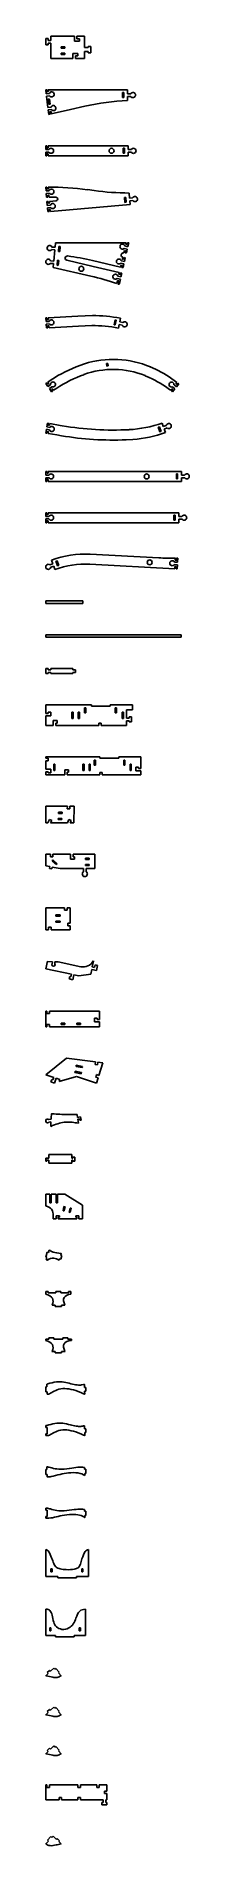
# Model space of a CAD drawing. Header units: millimetres. Extents: x 10 to 240, y -3 to 2888.
import ezdxf

# ---------------------------------------------------------------- set-up
doc = ezdxf.new("R2010")
doc.units = ezdxf.units.MM
doc.layers.get('0').update_dxf_attribs({"linetype": 'CONTINUOUS'})

msp = doc.modelspace()

# ---------------------------------------------------------------- linework, layer by layer
for p, q in [((14, 2884.5), (10, 2884.5)), ((10, 2884.5), (10, 2874.4)), ((10, 2874.4), (14, 2874.4)), ((14, 2881.5), (14, 2884.5)), ((18, 2881.5), (14, 2881.5)), ((14, 2874.4), (14, 2877.4)), ((14, 2877.4), (18, 2877.4)), ((55.9, 2888.3), (18, 2888.3)), ((18, 2888.3), (18, 2881.5)), ((18, 2877.4), (18, 2852.7)), ((34.7, 2869.1), (34.7, 2871.1)), ((34.7, 2871.1), (40.6, 2871.1)), ((40.6, 2869.1), (34.7, 2869.1)), ((40.6, 2871.1), (40.6, 2869.1)), ((55.9, 2880.3), (55.9, 2888.3)), ((63.8, 2880.3), (55.9, 2880.3)), ((72.1, 2888.3), (59.8, 2888.3)), ((59.8, 2888.3), (59.8, 2884.3)), ((59.8, 2884.3), (63.8, 2884.3)), ((63.8, 2884.3), (63.8, 2880.3)), ((72.1, 2870), (72.1, 2888.3)), ((78, 2870), (72.1, 2870)), ((72.1, 2852.7), (72.1, 2864)), ((72.1, 2864), (78, 2864)), ((82.1, 2872), (78, 2872)), ((78, 2872), (78, 2870)), ((78, 2864), (78, 2862)), ((82.1, 2862), (82.1, 2872)), ((18, 2852.7), (53.4, 2852.7)), ((34.7, 2861.1), (40.6, 2861.1)), ((34.7, 2859.1), (34.7, 2861.1)), ((40.6, 2859.1), (34.7, 2859.1)), ((40.6, 2861.1), (40.6, 2859.1)), ((53.4, 2852.7), (53.4, 2860.7)), ((53.4, 2860.7), (61.4, 2860.7)), ((61.4, 2856.7), (57.4, 2856.7)), ((57.4, 2856.7), (57.4, 2852.7)), ((57.4, 2852.7), (72.1, 2852.7)), ((61.4, 2860.7), (61.4, 2856.7)), ((78, 2862), (82.1, 2862)), ((12.1, 2802.7), (10, 2802.7)), ((10, 2802.7), (10.8, 2796.2)), ((10.8, 2796.2), (15.8, 2796.9)), ((16.3, 2792.9), (11.3, 2792.3)), ((11.3, 2792.3), (13.6, 2774.3)), ((12.5, 2799.5), (12.1, 2802.7)), ((14.4, 2799.8), (12.5, 2799.5)), ((141, 2802.7), (14, 2802.7)), ((14, 2802.7), (14.4, 2799.8)), ((14, 2787.5), (15.9, 2787.7)), ((15, 2779.7), (14, 2787.5)), ((16.9, 2779.9), (15, 2779.7)), ((15.9, 2787.7), (16.9, 2779.9)), ((49.5, 2771.2), (72.6, 2776.4)), ((133, 2798.2), (134.9, 2798.2)), ((133, 2790.2), (133, 2798.2)), ((134.9, 2790.2), (133, 2790.2)), ((134.9, 2798.2), (134.9, 2790.2)), ((141, 2796.2), (141, 2802.7)), ((145.9, 2796.2), (141, 2796.2)), ((141, 2785.7), (141, 2792.2)), ((141, 2792.2), (145.9, 2792.2)), ((13.6, 2774.3), (18.6, 2774.9)), ((19.1, 2771), (14.1, 2770.4)), ((14.1, 2770.4), (15, 2763.2)), ((15, 2763.2), (17, 2763.7)), ((16.5, 2767.6), (18.5, 2767.9)), ((17, 2763.7), (16.5, 2767.6)), ((18.5, 2767.9), (18.9, 2764.1)), ((18.9, 2764.1), (49.5, 2771.2)), ((12, 2713.2), (10, 2713.2)), ((10, 2713.2), (10, 2707.2)), ((10, 2707.2), (15, 2707.2)), ((15, 2703.2), (10, 2703.2)), ((10, 2703.2), (10, 2697.2)), ((10, 2697.2), (12, 2697.2)), ((12, 2710.2), (12, 2713.2)), ((14, 2710.2), (12, 2710.2)), ((12, 2697.2), (12, 2700.2)), ((12, 2700.2), (14, 2700.2)), ((142, 2713.2), (14, 2713.2)), ((14, 2713.2), (14, 2710.2)), ((14, 2700.2), (14, 2697.2)), ((14, 2697.2), (142, 2697.2)), ((134, 2709.2), (136, 2709.2)), ((134, 2701.2), (134, 2709.2)), ((136, 2701.2), (134, 2701.2)), ((136, 2709.2), (136, 2701.2)), ((142, 2707.2), (142, 2713.2)), ((147, 2707.2), (142, 2707.2)), ((142, 2697.2), (142, 2703.2)), ((142, 2703.2), (147, 2703.2)), ((10, 2647.2), (10.5, 2641.1)), ((10.5, 2641.1), (15.6, 2641.5)), ((15.9, 2637.6), (10.9, 2637.2)), ((10.9, 2637.2), (11.4, 2631.1)), ((12.3, 2644.3), (12.1, 2647.2)), ((14.2, 2644.5), (12.3, 2644.3)), ((13.2, 2634.3), (15.1, 2634.5)), ((13.5, 2631.1), (13.2, 2634.3)), ((14, 2647.2), (14.2, 2644.5)), ((15.1, 2634.5), (15.4, 2631.1)), ((87.4, 2641.6), (76.8, 2643.2)), ((144.1, 2629.4), (143.4, 2637.7)), ((14.1, 2624.2), (12, 2624.1)), ((12, 2624.1), (12.5, 2618)), ((12.5, 2618), (17.6, 2618.5)), ((17.9, 2614.5), (12.9, 2614.1)), ((12.9, 2614.1), (13.4, 2608.1)), ((13.4, 2608.1), (15.5, 2608.3)), ((14.3, 2621.3), (14.1, 2624.2)), ((16.3, 2621.4), (14.3, 2621.3)), ((15.2, 2611.3), (17.1, 2611.4)), ((15.5, 2608.3), (15.2, 2611.3)), ((26.6, 2625.3), (16, 2624.4)), ((16, 2624.4), (16.3, 2621.4)), ((17.1, 2611.4), (17.4, 2608.4)), ((17.4, 2608.4), (145, 2619.3)), ((136, 2630.6), (137.9, 2630.8)), ((136.7, 2622.7), (136, 2630.6)), ((138.6, 2622.9), (136.7, 2622.7)), ((137.9, 2630.8), (138.6, 2622.9)), ((149, 2629.8), (144.1, 2629.4)), ((144.5, 2625.3), (149.4, 2625.8)), ((145, 2619.3), (144.5, 2625.3)), ((19.6, 2547.4), (24.5, 2546.9)), ((24.9, 2551), (20, 2551.4)), ((24.5, 2546.9), (22.7, 2529)), ((25.6, 2558.1), (24.9, 2551)), ((86.5, 2558.1), (25.6, 2558.1)), ((30.3, 2544.4), (31.1, 2552.3)), ((31.1, 2552.3), (33.1, 2552.1)), ((33.1, 2552.1), (32.3, 2544.2)), ((138.9, 2558.1), (86.5, 2558.1)), ((134.9, 2542), (135.9, 2546.1)), ((140.5, 2548.1), (135.7, 2549.3)), ((135.9, 2546.1), (137.8, 2545.6)), ((136.6, 2553.2), (141.3, 2552)), ((137.8, 2545.6), (136.9, 2542)), ((138.3, 2555.9), (138.9, 2558.1)), ((140.2, 2555.4), (138.3, 2555.9)), ((139, 2542), (140.5, 2548.1)), ((140.9, 2558.1), (140.2, 2555.4)), ((142.8, 2558.1), (140.9, 2558.1)), ((141.3, 2552), (142.8, 2558.1)), ((17.3, 2525.4), (22.3, 2524.9)), ((22.7, 2529), (17.8, 2529.5)), ((22.3, 2524.9), (21.7, 2518.9)), ((21.7, 2518.9), (82.2, 2504.9)), ((28.1, 2522.4), (28.9, 2530.3)), ((30, 2522.2), (28.1, 2522.4)), ((28.9, 2530.3), (30.8, 2530.1)), ((30.8, 2530.1), (30, 2522.2)), ((32.3, 2544.2), (30.3, 2544.4)), ((85.8, 2520.6), (43.8, 2530.3)), ((85, 2529.7), (129.7, 2519.4)), ((127.7, 2510.8), (85.8, 2520.6)), ((129.7, 2519.4), (130.4, 2522.3)), ((135, 2524.4), (130.1, 2525.5)), ((130.4, 2522.3), (132.3, 2521.9)), ((131, 2529.4), (135.9, 2528.3)), ((132.3, 2521.9), (131.6, 2519)), ((131.6, 2519), (133.6, 2518.5)), ((132.7, 2532.1), (133.3, 2535.1)), ((134.6, 2531.7), (132.7, 2532.1)), ((133.6, 2518.5), (135, 2524.4)), ((134.1, 2542), (134.9, 2542)), ((135.2, 2534.6), (134.6, 2531.7)), ((137.2, 2534.2), (135.2, 2534.6)), ((135.9, 2528.3), (137.2, 2534.2)), ((136.9, 2542), (139, 2542)), ((82.2, 2504.9), (82.2, 2504.9)), ((123.7, 2493.3), (124.8, 2498.1)), ((129.4, 2500.2), (124.5, 2501.3)), ((124.8, 2498.1), (126.7, 2497.6)), ((125.4, 2505.1), (130.3, 2504)), ((126.7, 2497.6), (125.5, 2492.6)), ((127.1, 2507.9), (127.7, 2510.8)), ((129, 2507.4), (127.1, 2507.9)), ((127.5, 2492), (129.4, 2500.2)), ((129.6, 2510.4), (129, 2507.4)), ((131.6, 2509.9), (129.6, 2510.4)), ((130.3, 2504), (131.6, 2509.9)), ((12, 2438.4), (10, 2438.3)), ((10, 2438.3), (10.5, 2432.3)), ((10.5, 2432.3), (15.5, 2432.7)), ((12.3, 2435.5), (12, 2438.4)), ((14.2, 2435.6), (12.3, 2435.5)), ((61.2, 2441), (14, 2438.5)), ((14, 2438.5), (14.2, 2435.6)), ((84.6, 2442), (61.2, 2441)), ((119.4, 2427.4), (120.9, 2435.2)), ((120.9, 2435.2), (122.8, 2434.8)), ((122.8, 2434.8), (121.3, 2427)), ((128.4, 2431.8), (129.6, 2437.6)), ((133.3, 2430.8), (128.4, 2431.8)), ((15.8, 2428.8), (10.8, 2428.4)), ((10.8, 2428.4), (11.3, 2422.3)), ((11.3, 2422.3), (13.3, 2422.4)), ((13.1, 2425.5), (15, 2425.6)), ((13.3, 2422.4), (13.1, 2425.5)), ((15, 2425.6), (15.3, 2422.5)), ((15.3, 2422.5), (62.4, 2425)), ((62.4, 2425), (83.9, 2425.9)), ((121.3, 2427), (119.4, 2427.4)), ((126.4, 2421.9), (127.6, 2427.8)), ((127.6, 2427.8), (132.5, 2426.8)), ((71.9, 2364.9), (58.6, 2360.1)), ((65.4, 2345.5), (71, 2347.5)), ((71, 2347.5), (70.9, 2347.6)), ((107.3, 2365.3), (109.2, 2365.5)), ((107.8, 2361.3), (107.3, 2365.3)), ((109.7, 2361.6), (107.8, 2361.3)), ((109.2, 2365.5), (109.7, 2361.6)), ((169.1, 2345.9), (175.7, 2343)), ((175.7, 2343), (175.7, 2343.1)), ((185.5, 2356.2), (177.3, 2359.9)), ((10, 2333.3), (13.5, 2328.4)), ((13.4, 2332.1), (11.7, 2334.5)), ((13.3, 2335.6), (15, 2333.2)), ((15, 2333.2), (13.4, 2332.1)), ((13.5, 2328.4), (17.6, 2331.4)), ((19.9, 2328.2), (15.8, 2325.2)), ((15.8, 2325.2), (19.4, 2320.3)), ((19.3, 2323.9), (20.9, 2325.1)), ((21.1, 2321.5), (19.3, 2323.9)), ((20.9, 2325.1), (22.7, 2322.6)), ((209.8, 2322.6), (211.7, 2325)), ((213.2, 2323.7), (211.3, 2321.4)), ((211.7, 2325), (213.2, 2323.7)), ((216.7, 2324.9), (212.7, 2328)), ((212.9, 2320.1), (216.7, 2324.9)), ((215.2, 2331.1), (219.1, 2328)), ((217.9, 2332.8), (219.7, 2335.1)), ((219.4, 2331.6), (217.9, 2332.8)), ((219.1, 2328), (222.9, 2332.7)), ((221.3, 2334), (219.4, 2331.6)), ((11, 2260.2), (10, 2254.3)), ((16, 2259.4), (11, 2260.2)), ((12.8, 2270.1), (11.7, 2264.1)), ((11.7, 2264.1), (16.7, 2263.3)), ((12, 2253.9), (12.5, 2256.9)), ((12.5, 2256.9), (14.5, 2256.6)), ((14.8, 2269.7), (12.8, 2270.1)), ((14.5, 2256.6), (13.9, 2253.6)), ((14.3, 2266.8), (14.8, 2269.7)), ((16.2, 2266.5), (14.3, 2266.8)), ((16.7, 2269.4), (16.2, 2266.5)), ((33.1, 2266.5), (16.7, 2269.4)), ((33.1, 2266.5), (33.1, 2266.5)), ((36.5, 2266), (33.1, 2266.5)), ((143.3, 2259.6), (143.3, 2259.6)), ((189.9, 2263.6), (191.8, 2264.3)), ((192.6, 2256.1), (189.9, 2263.6)), ((191.8, 2264.3), (194.4, 2256.8)), ((194.4, 2256.8), (192.6, 2256.1)), ((198.1, 2264.5), (196.1, 2270.1)), ((202.8, 2266.1), (198.1, 2264.5)), ((199.5, 2260.6), (204.2, 2262.3)), ((201.5, 2255), (199.5, 2260.6)), ((10, 2254.3), (12, 2253.9)), ((13.9, 2253.6), (27.5, 2251.2)), ((27.5, 2251.2), (35.1, 2249.9)), ((138.5, 2243.4), (149.5, 2243.9)), ((12.1, 2192.9), (10, 2192.9)), ((10, 2192.9), (10, 2186.9)), ((10, 2186.9), (15, 2186.9)), ((15, 2182.9), (10, 2182.9)), ((10, 2182.9), (10, 2176.9)), ((10, 2176.9), (12, 2176.9)), ((12, 2176.9), (12, 2179.9)), ((12.1, 2189.9), (12.1, 2192.9)), ((14, 2189.9), (12.1, 2189.9)), ((12, 2179.9), (14, 2179.9)), ((193.8, 2192.9), (14, 2192.9)), ((14, 2192.9), (14, 2189.9)), ((14, 2179.9), (14, 2176.9)), ((14, 2176.9), (193.8, 2176.9)), ((227.1, 2193), (193.8, 2192.9)), ((193.8, 2176.9), (227.1, 2176.9)), ((219.1, 2181), (219.1, 2188.9)), ((219.1, 2188.9), (221, 2188.9)), ((221, 2181), (219.1, 2181)), ((221, 2188.9), (221, 2181)), ((227.1, 2187), (227.1, 2193)), ((232, 2187), (227.1, 2187)), ((227.1, 2176.9), (227.1, 2182.9)), ((227.1, 2182.9), (232, 2182.9)), ((12, 2126.9), (10, 2126.9)), ((10, 2126.9), (10, 2120.8)), ((10, 2120.8), (15, 2120.8)), ((15, 2116.9), (10, 2116.9)), ((10, 2116.9), (10, 2110.8)), ((10, 2110.8), (12, 2110.8)), ((12, 2123.9), (12, 2126.9)), ((14, 2123.9), (12, 2123.9)), ((12, 2110.8), (12, 2113.8)), ((12, 2113.8), (14, 2113.8)), ((222.9, 2126.9), (14, 2126.9)), ((14, 2126.9), (14, 2123.9)), ((14, 2113.8), (14, 2110.8)), ((14, 2110.8), (222.9, 2110.8)), ((214.9, 2122.8), (216.8, 2122.8)), ((214.9, 2114.9), (214.9, 2122.8)), ((216.8, 2114.9), (214.9, 2114.9)), ((216.8, 2122.8), (216.8, 2114.9)), ((222.9, 2120.9), (222.9, 2126.9)), ((227.9, 2120.9), (222.9, 2120.9)), ((222.9, 2110.8), (222.9, 2116.8)), ((222.9, 2116.8), (227.9, 2116.8)), ((191, 2054.9), (81.1, 2060.6)), ((217.1, 2051), (217.3, 2054.2)), ((219.3, 2054.2), (219.1, 2050.9)), ((221, 2047.7), (221.3, 2054.2)), ((21.3, 2045.4), (16.6, 2043.6)), ((18.1, 2039.8), (22.7, 2041.6)), ((19.1, 2051), (21.3, 2045.4)), ((22.7, 2041.6), (24.8, 2036)), ((26.2, 2049.4), (28.1, 2050)), ((29, 2041.9), (26.2, 2049.4)), ((28.1, 2050), (30.9, 2042.6)), ((30.9, 2042.6), (29, 2041.9)), ((80.3, 2044.6), (216.4, 2037.5)), ((220.8, 2043.8), (215.7, 2044)), ((215.9, 2048), (221, 2047.7)), ((216.4, 2037.5), (216.6, 2040.9)), ((216.6, 2040.9), (218.6, 2040.8)), ((219.1, 2050.9), (217.1, 2051)), ((218.6, 2040.8), (218.4, 2037.4)), ((218.4, 2037.4), (220.4, 2037.2)), ((220.4, 2037.2), (220.8, 2043.8)), ((69.3, 1986), (10, 1986)), ((10, 1986), (10, 1981.9)), ((10, 1981.9), (69.3, 1981.9)), ((69.3, 1981.9), (69.3, 1986)), ((226.8, 1931.9), (10, 1931.9)), ((10, 1931.9), (10, 1927.9)), ((10, 1927.9), (226.8, 1927.9)), ((226.8, 1927.9), (226.8, 1931.9)), ((14, 1877.9), (10, 1877.9)), ((10, 1877.9), (10, 1869.8)), ((10, 1869.8), (14, 1869.8)), ((14, 1875.9), (14, 1877.9)), ((18, 1875.9), (14, 1875.9)), ((14, 1869.8), (14, 1871.8)), ((14, 1871.8), (18, 1871.8)), ((18, 1877.9), (18, 1875.9)), ((53.5, 1877.9), (18, 1877.9)), ((18, 1871.8), (18, 1869.8)), ((18, 1869.8), (53.5, 1869.8)), ((53.5, 1875.9), (53.5, 1877.9)), ((57.5, 1875.9), (53.5, 1875.9)), ((53.5, 1869.8), (53.5, 1871.8)), ((53.5, 1871.8), (57.5, 1871.8)), ((57.5, 1871.8), (57.5, 1875.9)), ((10, 1819.8), (10, 1806.3)), ((83, 1819.8), (10, 1819.8)), ((10, 1806.3), (14, 1806.3)), ((18, 1802.4), (10, 1802.4)), ((10, 1802.4), (10, 1786.7)), ((14, 1806.3), (14, 1808.3)), ((14, 1808.3), (18, 1808.3)), ((18, 1808.3), (18, 1802.4)), ((22.1, 1786.7), (22.1, 1794.7)), ((22.1, 1794.7), (28.1, 1794.7)), ((28.1, 1794.7), (28.1, 1790.7)), ((51.8, 1808.2), (53.8, 1808.2)), ((51.8, 1798.3), (51.8, 1808.2)), ((53.8, 1798.3), (51.8, 1798.3)), ((53.8, 1808.2), (53.8, 1798.3)), ((61.8, 1798.3), (61.8, 1808.2)), ((61.8, 1808.2), (63.8, 1808.2)), ((63.8, 1798.3), (61.8, 1798.3)), ((63.8, 1808.2), (63.8, 1798.3)), ((72.2, 1815.1), (74.1, 1815.1)), ((72.2, 1807.1), (72.2, 1815.1)), ((74.1, 1807.1), (72.2, 1807.1)), ((74.1, 1815.1), (74.1, 1807.1)), ((83, 1817.8), (83, 1819.8)), ((112.9, 1817.8), (83, 1817.8)), ((148.7, 1819.8), (112.9, 1819.8)), ((112.9, 1819.8), (112.9, 1817.8)), ((121.3, 1815.1), (123.3, 1815.1)), ((121.3, 1807.1), (121.3, 1815.1)), ((123.3, 1807.1), (121.3, 1807.1)), ((123.3, 1815.1), (123.3, 1807.1)), ((132.2, 1798.3), (132.2, 1808.2)), ((132.2, 1808.2), (134.2, 1808.2)), ((134.2, 1798.3), (132.2, 1798.3)), ((134.2, 1808.2), (134.2, 1798.3)), ((139.2, 1798.6), (139.2, 1812)), ((139.2, 1812), (148.7, 1812)), ((143.2, 1798.6), (139.2, 1798.6)), ((139.2, 1786.7), (139.2, 1794.6)), ((139.2, 1794.6), (143.2, 1794.6)), ((147.2, 1800.6), (143.2, 1800.6)), ((143.2, 1800.6), (143.2, 1798.6)), ((143.2, 1794.6), (143.2, 1792.6)), ((147.2, 1792.6), (147.2, 1800.6)), ((148.7, 1812), (148.7, 1819.8)), ((10, 1786.7), (22.1, 1786.7)), ((28.1, 1790.7), (26.1, 1790.7)), ((26.1, 1790.7), (26.1, 1786.7)), ((26.1, 1786.7), (94.8, 1786.7)), ((94.8, 1786.7), (94.8, 1790.7)), ((94.8, 1790.7), (98.7, 1790.7)), ((98.7, 1790.7), (98.7, 1786.7)), ((98.7, 1786.7), (139.2, 1786.7)), ((143.2, 1792.6), (147.2, 1792.6)), ((96.7, 1736.7), (10, 1736.7)), ((10, 1736.7), (10, 1734.6)), ((96.7, 1734.7), (96.7, 1736.7)), ((162.3, 1736.7), (126.7, 1736.7)), ((126.7, 1736.7), (126.7, 1734.7)), ((162.3, 1718.3), (162.3, 1736.7)), ((10, 1734.6), (14, 1734.6)), ((14, 1730.7), (10, 1730.7)), ((10, 1730.7), (10, 1717.1)), ((10, 1717.1), (18, 1717.1)), ((14, 1713.1), (10, 1713.1)), ((10, 1713.1), (10, 1708.1)), ((10, 1708.1), (40.5, 1708.1)), ((14, 1734.6), (14, 1730.7)), ((14, 1711.1), (14, 1713.1)), ((18, 1711.1), (14, 1711.1)), ((18, 1717.1), (18, 1711.1)), ((22.8, 1725.1), (24.7, 1725.1)), ((22.8, 1715.1), (22.8, 1725.1)), ((24.7, 1715.1), (22.8, 1715.1)), ((24.7, 1725.1), (24.7, 1715.1)), ((40.5, 1708.1), (40.5, 1716.1)), ((40.5, 1716.1), (46.5, 1716.1)), ((46.5, 1712.2), (44.5, 1712.2)), ((44.5, 1712.2), (44.5, 1708.1)), ((44.5, 1708.1), (96.6, 1708.1)), ((46.5, 1716.1), (46.5, 1712.2)), ((69.3, 1715.1), (69.3, 1725.1)), ((69.3, 1725.1), (71.3, 1725.1)), ((71.3, 1715.1), (69.3, 1715.1)), ((71.3, 1725.1), (71.3, 1715.1)), ((79.3, 1715.1), (79.3, 1725.1)), ((79.3, 1725.1), (81.3, 1725.1)), ((81.3, 1715.1), (79.3, 1715.1)), ((81.3, 1725.1), (81.3, 1715.1)), ((87.7, 1731.8), (89.6, 1731.8)), ((87.7, 1723.8), (87.7, 1731.8)), ((89.6, 1723.8), (87.7, 1723.8)), ((89.6, 1731.8), (89.6, 1723.8)), ((96.6, 1708.1), (96.6, 1712.1)), ((96.6, 1712.1), (100.5, 1712.1)), ((126.7, 1734.7), (96.7, 1734.7)), ((100.5, 1712.1), (100.5, 1708.1)), ((100.5, 1708.1), (162.3, 1708.1)), ((134.7, 1731.8), (136.6, 1731.8)), ((134.7, 1723.8), (134.7, 1731.8)), ((136.6, 1723.8), (134.7, 1723.8)), ((136.6, 1731.8), (136.6, 1723.8)), ((144.8, 1715.1), (144.8, 1725.1)), ((144.8, 1725.1), (146.7, 1725.1)), ((146.7, 1715.1), (144.8, 1715.1)), ((146.7, 1725.1), (146.7, 1715.1)), ((154.3, 1714.3), (154.3, 1720.3)), ((154.3, 1720.3), (158.2, 1720.3)), ((162.3, 1714.3), (154.3, 1714.3)), ((158.2, 1720.3), (158.2, 1718.3)), ((158.2, 1718.3), (162.3, 1718.3)), ((162.3, 1708.1), (162.3, 1714.3)), ((10.1, 1658.1), (10, 1631.5)), ((44.6, 1658), (10.1, 1658.1)), ((30.2, 1646.6), (30.3, 1648.6)), ((30.3, 1648.6), (36.2, 1648.6)), ((36.2, 1648.6), (36.2, 1646.6)), ((44.5, 1654), (44.6, 1658)), ((48.5, 1654), (44.5, 1654)), ((55.4, 1657.9), (48.5, 1658)), ((48.5, 1658), (48.5, 1654)), ((55.2, 1631.3), (55.4, 1657.9)), ((10, 1631.5), (13.5, 1631.5)), ((13.5, 1631.5), (15.9, 1637)), ((15.9, 1637), (19.5, 1635.4)), ((19.5, 1635.4), (17.8, 1631.5)), ((17.8, 1631.5), (44.7, 1631.4)), ((29.8, 1636.6), (29.8, 1638.6)), ((29.8, 1638.6), (35.7, 1638.6)), ((35.7, 1636.6), (29.8, 1636.6)), ((36.2, 1646.6), (30.2, 1646.6)), ((35.7, 1638.6), (35.7, 1636.6)), ((44.7, 1631.4), (47.2, 1636.8)), ((47.2, 1636.8), (50.8, 1635.2)), ((50.8, 1635.2), (49, 1631.4)), ((49, 1631.4), (55.2, 1631.3)), ((17.6, 1581.3), (10, 1581.3)), ((10, 1581.3), (10, 1562.9)), ((10, 1562.9), (16.5, 1561.6)), ((16.5, 1561.6), (15.9, 1558.7)), ((17.6, 1577.3), (17.6, 1581.3)), ((21.5, 1577.3), (17.6, 1577.3)), ((20.3, 1570.6), (21.6, 1572.1)), ((27, 1564.6), (20.3, 1570.6)), ((49.8, 1581.3), (21.5, 1581.3)), ((21.5, 1581.3), (21.5, 1577.3)), ((21.6, 1572.1), (28.3, 1566)), ((28.3, 1566), (27, 1564.6)), ((49.8, 1573.3), (49.8, 1581.3)), ((55.8, 1573.3), (49.8, 1573.3)), ((88.6, 1581.3), (53.8, 1581.3)), ((53.8, 1581.3), (53.8, 1577.3)), ((53.8, 1577.3), (55.8, 1577.3)), ((55.8, 1577.3), (55.8, 1573.3)), ((73.4, 1574.9), (79.3, 1575)), ((73.4, 1573), (73.4, 1574.9)), ((79.4, 1573), (73.4, 1573)), ((73.5, 1564.9), (79.5, 1565)), ((73.6, 1563), (73.5, 1564.9)), ((79.5, 1563), (73.6, 1563)), ((79.3, 1575), (79.4, 1573)), ((79.5, 1565), (79.5, 1563)), ((88.6, 1558.2), (88.6, 1581.3)), ((15.9, 1558.7), (19.8, 1557.9)), ((19.8, 1557.9), (20.4, 1560.8)), ((20.4, 1560.8), (33.2, 1558.2)), ((33.2, 1558.2), (70.5, 1558.2)), ((70.5, 1558.2), (70.5, 1553.2)), ((74.6, 1553.2), (74.6, 1558.2)), ((74.6, 1558.2), (88.6, 1558.2)), ((40.2, 1495.7), (10, 1495.7)), ((10, 1495.7), (10, 1460.7)), ((26, 1484.5), (33, 1484.5)), ((26, 1482.5), (26, 1484.5)), ((33, 1482.5), (26, 1482.5)), ((33, 1484.5), (33, 1482.5)), ((40.2, 1491.7), (40.2, 1495.7)), ((44.1, 1491.7), (40.2, 1491.7)), ((49.3, 1495.7), (44.1, 1495.7)), ((44.1, 1495.7), (44.1, 1491.7)), ((49.3, 1470.9), (49.3, 1495.7)), ((10, 1460.7), (14.6, 1460.7)), ((14.6, 1460.7), (14.6, 1464.7)), ((14.6, 1464.7), (18.5, 1464.7)), ((18.5, 1464.7), (18.5, 1460.7)), ((18.5, 1460.7), (49.3, 1460.7)), ((26, 1472.5), (26, 1474.5)), ((26, 1474.5), (33, 1474.5)), ((33, 1472.5), (26, 1472.5)), ((33, 1474.5), (33, 1472.5)), ((45.3, 1466.9), (45.3, 1470.9)), ((45.3, 1470.9), (49.3, 1470.9)), ((49.3, 1466.9), (45.3, 1466.9)), ((49.3, 1460.7), (49.3, 1466.9)), ((12.6, 1410.5), (10, 1398.1)), ((10, 1398.1), (51.2, 1389.4)), ((20.6, 1409.5), (12.8, 1409.7)), ((20.5, 1406.4), (20.6, 1409.5)), ((24.6, 1409.3), (24.5, 1406.3)), ((29.8, 1409.2), (24.6, 1409.3)), ((66.1, 1401.5), (29.8, 1409.2)), ((51.2, 1389.4), (50.4, 1385.5)), ((53.5, 1380.7), (55.2, 1388.5)), ((55.2, 1388.5), (63, 1386.9)), ((63, 1386.9), (81.9, 1389.5)), ((81.9, 1389.5), (83.5, 1397.2)), ((83.5, 1397.2), (91.4, 1395.5)), ((84.4, 1401.2), (86.4, 1410.6)), ((88.2, 1400.4), (84.4, 1401.2)), ((86.4, 1410.6), (86.2, 1410.7)), ((89.1, 1404.3), (88.2, 1400.4)), ((93, 1403.4), (89.1, 1404.3)), ((91.4, 1395.5), (93, 1403.4)), ((48.5, 1385.9), (47.6, 1382)), ((47.6, 1382), (53.5, 1380.7)), ((50.4, 1385.5), (48.5, 1385.9)), ((12, 1330.7), (10, 1330.7)), ((10, 1330.7), (10, 1305.3)), ((12, 1326.7), (12, 1330.7)), ((96.2, 1330.7), (16, 1330.7)), ((16, 1330.7), (16, 1326.7)), ((96.2, 1317.2), (96.2, 1330.7)), ((10, 1305.3), (12, 1305.3)), ((16, 1326.7), (12, 1326.7)), ((12, 1305.3), (12, 1309.3)), ((12, 1309.3), (16, 1309.3)), ((16, 1309.3), (16, 1305.3)), ((16, 1305.3), (96.2, 1305.3)), ((34.7, 1309.3), (34.7, 1311.2)), ((34.7, 1311.2), (40.7, 1311.2)), ((40.7, 1309.3), (34.7, 1309.3)), ((40.7, 1311.2), (40.7, 1309.3)), ((59.5, 1309.3), (59.5, 1311.2)), ((59.5, 1311.2), (65.5, 1311.2)), ((65.5, 1309.3), (59.5, 1309.3)), ((65.5, 1311.2), (65.5, 1309.3)), ((88.2, 1313.3), (88.2, 1319.2)), ((88.2, 1319.2), (92.1, 1319.2)), ((96.2, 1313.3), (88.2, 1313.3)), ((92.1, 1319.2), (92.1, 1317.2)), ((92.1, 1317.2), (96.2, 1317.2)), ((96.2, 1305.3), (96.2, 1313.3)), ((43.4, 1255.3), (10, 1228.6)), ((89.4, 1249.3), (43.4, 1255.3)), ((58.5, 1242.3), (58.8, 1244.2)), ((58.8, 1244.2), (68.9, 1242.3)), ((88.9, 1245.3), (89.4, 1249.3)), ((92.8, 1244.8), (88.9, 1245.3)), ((93.3, 1248.8), (92.8, 1244.8)), ((101.6, 1247.7), (93.3, 1248.8)), ((95.1, 1227.9), (101.6, 1247.7)), ((10, 1228.6), (22.8, 1224.5)), ((19.6, 1221.3), (18.4, 1217.5)), ((18.4, 1217.5), (24.1, 1215.6)), ((21.5, 1220.7), (19.6, 1221.3)), ((22.8, 1224.5), (21.5, 1220.7)), ((24.1, 1215.6), (26.6, 1223.2)), ((26.6, 1223.2), (32.4, 1221.3)), ((31.4, 1218.2), (59.1, 1226)), ((32.4, 1221.3), (31.4, 1218.2)), ((56.6, 1232.4), (57, 1234.4)), ((66.6, 1230.5), (56.6, 1232.4)), ((57, 1234.4), (67, 1232.4)), ((68.5, 1240.4), (58.5, 1242.3)), ((59.1, 1226), (91.1, 1215.6)), ((67, 1232.4), (66.6, 1230.5)), ((68.9, 1242.3), (68.5, 1240.4)), ((90.1, 1225.3), (91.3, 1229.1)), ((93.9, 1224.1), (90.1, 1225.3)), ((91.1, 1215.6), (93.9, 1224.1)), ((91.3, 1229.1), (95.1, 1227.9)), ((18.5, 1158), (14.9, 1157.4)), ((60.9, 1160.8), (60.1, 1165.6)), ((65.8, 1161.5), (60.9, 1160.8)), ((61.4, 1157.7), (64.3, 1158.2)), ((62.4, 1151.5), (61.4, 1157.7)), ((64.3, 1158.2), (64.6, 1156.2)), ((66.6, 1156.5), (65.8, 1161.5)), ((15.6, 1153.4), (18.3, 1153.9)), ((64.6, 1156.2), (66.6, 1156.5)), ((51.5, 1101.5), (15, 1101.5)), ((15, 1101.5), (15, 1095.7)), ((51.5, 1095.5), (51.5, 1101.5)), ((15, 1095.7), (10, 1095.7)), ((10, 1095.7), (10, 1090.7)), ((10, 1090.7), (12, 1090.7)), ((12, 1090.7), (12, 1092.7)), ((12, 1092.7), (15, 1092.7)), ((15, 1092.7), (15, 1087.9)), ((15, 1087.9), (51.5, 1087.9)), ((53.5, 1095.5), (51.5, 1095.5)), ((51.5, 1087.9), (51.5, 1092.4)), ((51.5, 1092.4), (53.5, 1092.4)), ((53.5, 1097), (53.5, 1095.5)), ((56.5, 1097), (53.5, 1097)), ((53.5, 1092.4), (53.5, 1090.9)), ((53.5, 1090.9), (56.5, 1090.9)), ((56.5, 1090.9), (56.5, 1097)), ((16.7, 1037.9), (10, 1037.9)), ((10, 1037.9), (10, 1019.5)), ((16.7, 1024.3), (16.7, 1037.9)), ((18.7, 1024.3), (16.7, 1024.3)), ((26.7, 1037.9), (18.7, 1037.9)), ((18.7, 1037.9), (18.7, 1024.3)), ((26.7, 1024.3), (26.7, 1037.9)), ((28.7, 1024.3), (26.7, 1024.3)), ((40.3, 1037.9), (28.7, 1037.9)), ((28.7, 1037.9), (28.7, 1024.3)), ((37.7, 1011.7), (39.2, 1018.3)), ((39.2, 1018.3), (41.1, 1017.8)), ((41.1, 1017.8), (39.6, 1011.3)), ((68.7, 1020.6), (40.3, 1037.9)), ((47.4, 1009.5), (48.9, 1016)), ((48.9, 1016), (50.8, 1015.6)), ((50.8, 1015.6), (49.3, 1009)), ((68.7, 998.5), (68.7, 1020.6)), ((21.9, 998.5), (26.8, 998.5)), ((26.8, 998.5), (26.8, 1003.5)), ((26.8, 1003.5), (31.8, 1003.5)), ((31.8, 1001.6), (29.8, 1001.6)), ((29.8, 1001.6), (29.8, 998.5)), ((29.8, 998.5), (60, 998.5)), ((31.8, 1003.5), (31.8, 1001.6)), ((39.6, 1011.3), (37.7, 1011.7)), ((49.3, 1009), (47.4, 1009.5)), ((58, 1001.6), (58, 1003.5)), ((58, 1003.5), (62.9, 1003.5)), ((60, 1001.6), (58, 1001.6)), ((60, 998.5), (60, 1001.6)), ((62.9, 1003.5), (62.9, 998.5)), ((62.9, 998.5), (68.7, 998.5)), ((12.4, 945.3), (10, 937.6)), ((10, 937.6), (11.9, 937)), ((11.9, 937), (10.7, 933.2)), ((10.7, 933.2), (12.7, 932.6)), ((14.3, 944.7), (12.4, 945.3)), ((15.4, 948.5), (14.3, 944.7)), ((17.4, 947.9), (15.4, 948.5)), ((31.6, 932.7), (32.2, 934.7)), ((32.2, 934.7), (34.1, 934.1)), ((33.9, 940.5), (34.7, 943.1)), ((35.8, 939.9), (33.9, 940.5)), ((34.1, 934.1), (35.8, 939.9)), ((14.1, 882.6), (10, 882.6)), ((10, 882.6), (10, 878.5)), ((14.1, 880.6), (14.1, 882.6)), ((26.2, 880.6), (14.1, 880.6)), ((34.1, 882.6), (26.2, 882.6)), ((26.2, 882.6), (26.2, 880.6)), ((34.1, 880.6), (34.1, 882.6)), ((46.2, 880.6), (34.1, 880.6)), ((50.2, 882.6), (46.2, 882.6)), ((46.2, 882.6), (46.2, 880.6)), ((50.2, 878.4), (50.2, 882.6)), ((20.1, 860.5), (25, 860.5)), ((25, 860.5), (25, 858.5)), ((25, 858.5), (35.3, 858.5)), ((35.3, 858.5), (35.3, 860.5)), ((35.3, 860.5), (40.6, 860.5)), ((15.1, 806.5), (10, 806.5)), ((10, 806.5), (10, 804.5)), ((23.1, 808.5), (15.1, 808.5)), ((15.1, 808.5), (15.1, 806.5)), ((20.1, 786.5), (25, 786.5)), ((23.1, 806.5), (23.1, 808.5)), ((37.2, 806.5), (23.1, 806.5)), ((25, 786.5), (25, 784.5)), ((25, 784.5), (35.3, 784.5)), ((35.3, 784.5), (35.3, 786.5)), ((35.3, 786.5), (40.6, 786.5)), ((45.2, 808.5), (37.2, 808.5)), ((37.2, 808.5), (37.2, 806.5)), ((45.2, 806.5), (45.2, 808.5)), ((51.2, 806.5), (45.2, 806.5)), ((51.2, 804.5), (51.2, 806.5)), ((12, 730.5), (10, 730.5)), ((10, 730.5), (10.1, 722.4)), ((11.9, 734.5), (12, 730.5)), ((72.1, 729.1), (72, 734.1)), ((74.1, 729.2), (72.1, 729.1)), ((72.3, 718.5), (72.2, 723.2)), ((72.2, 723.2), (74.2, 723.2)), ((74.2, 723.2), (74.1, 729.2)), ((10.1, 722.4), (12.1, 722.4)), ((12.1, 722.4), (12.2, 718.4)), ((12.2, 718.4), (13, 718.5)), ((12, 668.4), (10, 668.4)), ((10, 668.4), (10.1, 665.4)), ((10.1, 665.4), (12.1, 665.4)), ((12.1, 665.4), (12.2, 655.4)), ((72.2, 663.1), (72.1, 668)), ((12.2, 655.4), (10.2, 655.4)), ((10.2, 655.4), (10.3, 652.4)), ((10.3, 652.4), (13.1, 652.4)), ((74.2, 663.1), (72.2, 663.1)), ((72.3, 657.1), (74.3, 657.2)), ((72.3, 652.4), (72.3, 657.1)), ((74.3, 657.2), (74.2, 663.1)), ((12, 598.4), (10, 598.3)), ((10, 598.3), (10.3, 590.2)), ((10.3, 590.2), (12.3, 590.3)), ((11.9, 602.4), (11.9, 602.4)), ((11.9, 602.4), (12, 598.4)), ((12.3, 590.3), (12.4, 586.3)), ((72.1, 598.5), (72, 601.4)), ((74.1, 598.6), (72.1, 598.5)), ((72.3, 591.7), (74.3, 591.8)), ((72.4, 588.4), (72.3, 591.7)), ((74.3, 591.8), (74.1, 598.6)), ((12, 536.3), (10, 536.3)), ((10, 536.3), (10.1, 533.2)), ((10.1, 533.2), (12.1, 533.3)), ((12.2, 523.3), (10.2, 523.3)), ((10.2, 523.3), (10.3, 520.2)), ((12.1, 533.3), (12.2, 523.3)), ((72.1, 531.4), (72.1, 534.3)), ((74.1, 531.4), (72.1, 531.4)), ((72.3, 521.3), (72.3, 524.6)), ((72.3, 524.6), (74.3, 524.6)), ((74.3, 524.6), (74.1, 531.4)), ((10.3, 520.2), (12.3, 520.3)), ((10, 470.2), (10, 427)), ((78.5, 427), (78.5, 470.2)), ((18.4, 439.4), (20.4, 439.4)), ((18.4, 434.5), (18.4, 439.4)), ((20.4, 434.5), (18.4, 434.5)), ((20.4, 439.4), (20.4, 434.5)), ((67.5, 439.4), (69.5, 439.4)), ((67.5, 434.5), (67.5, 439.4)), ((69.5, 434.5), (67.5, 434.5)), ((69.5, 439.4), (69.5, 434.5)), ((10, 427), (29.1, 427)), ((29.1, 427), (29.1, 425)), ((29.1, 425), (59.2, 425)), ((59.2, 425), (59.2, 427)), ((59.2, 427), (78.5, 427)), ((10, 375), (10, 332.9)), ((73.5, 332.9), (73.5, 375)), ((10, 332.9), (25.4, 332.9)), ((16.4, 340.3), (16.4, 345.3)), ((16.4, 345.3), (18.3, 345.3)), ((18.3, 340.3), (16.4, 340.3)), ((18.3, 345.3), (18.3, 340.3)), ((25.4, 332.9), (25.4, 330.9)), ((25.4, 330.9), (55.5, 330.9)), ((55.5, 332.9), (73.5, 332.9)), ((55.5, 330.9), (55.5, 332.9)), ((63.4, 340.3), (63.4, 345.3)), ((63.4, 345.3), (65.4, 345.3)), ((65.4, 340.3), (63.4, 340.3)), ((65.4, 345.3), (65.4, 340.3)), ((13.8, 272.3), (10, 268.6)), ((16.1, 277.1), (12.5, 273.6)), ((12.5, 273.6), (13.8, 272.3)), ((17.4, 275.8), (16.1, 277.1)), ((22.7, 280.9), (17.4, 275.8)), ((24.6, 278.9), (22.7, 280.9)), ((26, 280.3), (24.6, 278.9)), ((31.6, 274.5), (26, 280.3)), ((30.2, 273.2), (31.6, 274.5)), ((34.5, 268.7), (30.2, 273.2)), ((13.8, 210), (10, 206.4)), ((16.1, 214.8), (12.5, 211.3)), ((12.5, 211.3), (13.8, 210)), ((17.4, 213.5), (16.1, 214.8)), ((22.7, 218.6), (17.4, 213.5)), ((24.6, 216.7), (22.7, 218.6)), ((26, 218.1), (24.6, 216.7)), ((31.6, 212.3), (26, 218.1)), ((30.2, 210.9), (31.6, 212.3)), ((34.5, 206.4), (30.2, 210.9)), ((13.8, 147.7), (10, 144.1)), ((16, 152.7), (12.4, 149.2)), ((12.4, 149.2), (13.8, 147.7)), ((17.4, 151.2), (16, 152.7)), ((22.7, 156.4), (17.4, 151.2)), ((24.7, 154.3), (22.7, 156.4)), ((26.1, 155.7), (24.7, 154.3)), ((31.7, 149.9), (26.1, 155.7)), ((30.3, 148.5), (31.7, 149.9)), ((34.5, 144.1), (30.3, 148.5)), ((12, 94.1), (10, 94.1)), ((10, 94.1), (10, 70.3)), ((16, 90.1), (12, 90.1)), ((12, 90.1), (12, 94.1)), ((61.5, 94.1), (16, 94.1)), ((16, 94.1), (16, 90.1)), ((61.5, 90.1), (61.5, 94.1)), ((65.5, 90.1), (61.5, 90.1)), ((91.7, 94.1), (65.5, 94.1)), ((65.5, 94.1), (65.5, 90.1)), ((91.7, 90.1), (91.7, 94.1)), ((95.6, 90.1), (91.7, 90.1)), ((108, 94.1), (95.6, 94.1)), ((95.6, 94.1), (95.6, 90.1)), ((108, 84.4), (108, 94.1)), ((10, 70.3), (31.3, 70.3)), ((31.3, 70.3), (31.3, 74.3)), ((31.3, 74.3), (35.2, 74.3)), ((35.2, 74.3), (35.2, 70.3)), ((35.2, 70.3), (61.5, 70.3)), ((61.5, 70.3), (61.5, 74.3)), ((61.5, 74.3), (65.5, 74.3)), ((65.5, 74.3), (65.5, 70.3)), ((65.5, 70.3), (102, 70.3)), ((102, 66.3), (100, 66.3)), ((100, 66.3), (100, 62.3)), ((100, 62.3), (108, 62.3)), ((102, 70.3), (102, 66.3)), ((104, 80.4), (104, 84.4)), ((104, 84.4), (108, 84.4)), ((108, 80.4), (104, 80.4)), ((106, 66.3), (106, 70.3)), ((106, 70.3), (108, 70.3)), ((108, 66.3), (106, 66.3)), ((108, 70.3), (108, 80.4)), ((108, 62.3), (108, 66.3)), ((14.2, 4.4), (10, 0)), ((18.4, 11.6), (12.8, 5.8)), ((12.8, 5.8), (14.2, 4.4)), ((19.8, 10.2), (18.4, 11.6)), ((21.8, 12.3), (19.8, 10.2)), ((27.1, 7.1), (21.8, 12.3)), ((28.5, 8.6), (27.1, 7.1)), ((32.1, 5.1), (28.5, 8.6)), ((30.8, 3.6), (32.1, 5.1)), ((34.5, 0), (30.8, 3.6))]:
    msp.add_line(p, q)
for centre in [(115.3, 2705.2), (67, 2516.7), (171.4, 2184.9), (176.3, 2047.6)]:
    msp.add_circle(centre, 3.97)
for centre, radius, start, end in [((19.5, 2795.3), 4.01, -143.2287, 157.6961), ((22.3, 2773.4), 4.01, -143.2287, 157.6961), ((171.3, 2306.5), 480.2, 93.6171, 101.8609), ((149.5, 2794.2), 4.06, -150.05, 150.05), ((18.5, 2705.2), 4.01, -150.4624, 150.4624), ((150.5, 2705.2), 4.06, -150.05, 150.05), ((13.6, 2147), 500.1, 90.1815, 90.4171), ((13.6, 2147), 500.1, 82.7507, 89.9572), ((19.2, 2639.9), 4.01, -145.4624, 155.4624), ((149.6, 3121.6), 484, -97.3903, -90.7385), ((152.7, 2628.1), 4.06, -145.05, 155.05), ((13.6, 2147), 484.1, 90.0213, 90.2648), ((13.6, 2147), 484.1, 88.5284, 89.7896), ((21.2, 2616.8), 4.01, -145.4624, 155.4624), ((26.3, 2628.1), 2.83, -85.1064, 95.1355), ((16.3, 2549.8), 4.06, 24.1838, -35.7163), ((132.7, 2552.1), 4.01, 15.735, -43.3402), ((14.1, 2527.8), 4.06, 24.1838, -35.7163), ((44.6, 2533.7), 3.53, 84.3849, -103), ((-23.7, 2059.3), 482.9, 77, 81.8287), ((127.1, 2528.3), 4.01, 16.5376, -42.5376), ((134.1, 2538.5), 3.52, 90.0137, -101.863), ((-28, 2033.7), 484, 71.7313, 76.8372), ((121.5, 2504), 4.01, 16.5376, -42.5376), ((-28, 2033.7), 484, 71.2556, 71.4994), ((19.1, 2431), 4.01, -145.8889, 155.0359), ((85.3, 2214.2), 227.7, 78.7955, 90.182), ((136.3, 2428.1), 4.06, -161.2482, 138.8518), ((85.3, 2214.2), 211.7, 78.795, 90.3874), ((117.9, 2218.5), 153.4, 67.1959, 107.414), ((143.2, 2148.6), 227.7, 111.8215, 124.8017), ((143.2, 2148.6), 211.7, 111.5736, 124.7259), ((117.9, 2218.5), 137.4, 68.1073, 109.9675), ((97.5, 2174.7), 185.6, 52.8006, 65.0975), ((97.5, 2174.7), 201.7, 52.7029, 64.1511), ((143.2, 2148.6), 227.7, 125.2923, 125.8081), ((21.6, 2331.8), 4.01, -114.6606, -173.7358), ((143.2, 2148.6), 211.7, 125.2537, 125.8085), ((211.2, 2331.7), 4.01, -8.8889, -67.9641), ((97.5, 2174.7), 185.6, 51.5658, 52.1986), ((97.5, 2174.7), 201.7, 51.5664, 52.1488), ((19.8, 2260.7), 4.01, -160.3867, 140.5381), ((118.6, 2748.4), 489.4, -99.6616, -87.1065), ((133.9, 2445), 185.6, -87.1017, -70.4188), ((206.8, 2265.4), 4.06, -130.4765, 169.6235), ((118.6, 2748.4), 505.4, -99.5064, -87.7441), ((133.9, 2445), 201.7, -85.5642, -70.4194), ((18.5, 2184.9), 4.01, -150.4687, 150.4561), ((235.5, 2185), 4.06, -149.9743, 150.1256), ((18.5, 2118.9), 4.01, -150.4624, 150.4624), ((231.4, 2118.9), 4.06, -150.05, 150.05), ((73.1, 1907.7), 153.1, 87, 110.6382), ((216.1, 2534.4), 480.2, -93, -89.855), ((216.1, 2534.4), 480.2, -89.622, -89.3769), ((14, 2040.5), 4.06, 50.6636, -9.2364), ((73.1, 1907.7), 137.1, 87, 110.6294), ((212.4, 2046.2), 4.01, 26.5376, -32.5376), ((72.5, 1549.7), 4.06, 119.95, 60.05), ((22.5, 1404.9), 2.48, 141.2688, 35.3936), ((69.9, 1419.6), 18.5, -102, -28.7154), ((13, 1155.1), 3.02, 51.0224, -33.0224)]:
    msp.add_arc(centre, radius, start, end)
for points, knots in [([(12.8, 1409.7), (12.8, 1409.9), (12.7, 1410.2), (12.7, 1410.4), (12.6, 1410.4), (12.6, 1410.5), (12.6, 1410.5)], [-0.999769173, -0.999769173, -0.999769173, -0.999769173, -0.991236737, -0.991236737, -0.991236737, -0.989811907, -0.989811907, -0.989811907, -0.989811907]), ([(19.4, 1166.7), (19.4, 1166.7), (19.4, 1166.7), (19.4, 1166.7), (19, 1163.9), (18.7, 1161), (18.5, 1158)], [0.66312989, 0.66312989, 0.66312989, 0.66312989, 0.66332278, 0.66332278, 0.66332278, 0.72981379, 0.72981379, 0.72981379, 0.72981379]), ([(19.4, 1166.7), (19.5, 1166.7), (19.5, 1166.7), (19.5, 1166.7), (21.8, 1166.4), (25.2, 1166.1), (29.5, 1165.9), (33.3, 1165.6), (37.9, 1165.4), (42.8, 1165.3), (48.7, 1165.2), (54.9, 1165.2), (60.1, 1165.6), (60.1, 1165.6), (60.1, 1165.6), (60.1, 1165.6)], [-0.0005487, -0.0005487, -0.0005487, -0.0005487, 0, 0, 0, 0.1568681, 0.1568681, 0.1568681, 0.2949406, 0.2949406, 0.2949406, 0.4595293, 0.4595293, 0.4595293, 0.4597708, 0.4597708, 0.4597708, 0.4597708]), ([(18.3, 1153.9), (18.2, 1151.4), (18.1, 1148.9), (18.2, 1146.4), (18.2, 1146.3), (18.2, 1146.3), (18.2, 1146.3)], [0.75986842, 0.75986842, 0.75986842, 0.75986842, 0.81215398, 0.81215398, 0.81215398, 0.81241409, 0.81241409, 0.81241409, 0.81241409]), ([(18.2, 1146.3), (18.2, 1146.3), (18.2, 1146.3), (18.2, 1146.3), (25.9, 1149.9), (32.9, 1152), (39.3, 1152.9), (43.9, 1153.6), (48.2, 1153.5), (52.4, 1153), (55.7, 1152.6), (59, 1152), (62.3, 1151.5), (62.3, 1151.5), (62.4, 1151.5), (62.4, 1151.5)], [-0.0003648, -0.0003648, -0.0003648, -0.0003648, 0, 0, 0, 0.2409981, 0.2409981, 0.2409981, 0.4169565, 0.4169565, 0.4169565, 0.5564408, 0.5564408, 0.5564408, 0.5569084, 0.5569084, 0.5569084, 0.5569084]), ([(21.9, 998.5), (21.9, 998.5), (21.9, 998.5), (21.9, 998.6), (22.2, 1002.7), (22.1, 1006.2), (21.5, 1009), (20.6, 1012.9), (18.6, 1015.5), (15, 1017.5), (13.6, 1018.3), (11.9, 1018.9), (10, 1019.5), (10, 1019.5), (10, 1019.5), (10, 1019.5)], [0.4592477, 0.4592477, 0.4592477, 0.4592477, 0.4595293, 0.4595293, 0.4595293, 0.5882348, 0.5882348, 0.5882348, 0.7655546, 0.7655546, 0.7655546, 0.8357564, 0.8357564, 0.8357564, 0.835974, 0.835974, 0.835974, 0.835974]), ([(12.7, 932.6), (12.7, 932.6), (12.7, 932.6), (12.7, 932.6), (16, 934.8), (19.4, 935.9), (22.8, 935.8), (25.7, 935.6), (28.6, 934.5), (31.5, 932.7), (31.5, 932.7), (31.5, 932.7), (31.6, 932.7)], [-0.000534, -0.000534, -0.000534, -0.000534, 0, 0, 0, 0.543029, 0.543029, 0.543029, 1, 1, 1, 1.001416, 1.001416, 1.001416, 1.001416]), ([(34.7, 943.1), (34.7, 943.1), (34.7, 943.1), (34.7, 943.1), (29.6, 943.7), (25.2, 944.5), (22.1, 945.5), (19.9, 946.2), (18.4, 947), (17.4, 947.9), (17.4, 947.9), (17.4, 947.9), (17.4, 947.9)], [-1.001129, -1.001129, -1.001129, -1.001129, -1, -1, -1, -0.4133, -0.4133, -0.4133, 0, 0, 0, 0.000547, 0.000547, 0.000547, 0.000547]), ([(10, 878.5), (10, 878.5), (10, 878.5), (10, 878.5), (15.2, 876.9), (18.9, 874.7), (20.7, 871.7), (22.4, 868.7), (22, 865), (20.1, 860.6), (20.1, 860.6), (20.1, 860.5), (20.1, 860.5)], [-0.000562, -0.000562, -0.000562, -0.000562, 0, 0, 0, 0.5, 0.5, 0.5, 1, 1, 1, 1.001323, 1.001323, 1.001323, 1.001323]), ([(50.2, 878.4), (50.2, 878.4), (50.2, 878.4), (50.2, 878.4), (44.8, 877.6), (41, 875.8), (39.4, 872.9), (37.8, 869.9), (38.4, 865.7), (40.6, 860.6), (40.6, 860.6), (40.6, 860.5), (40.6, 860.5)], [0.0290367, 0.0290367, 0.0290367, 0.0290367, 0.0296744, 0.0296744, 0.0296744, 0.5148372, 0.5148372, 0.5148372, 1, 1, 1, 1.0010964, 1.0010964, 1.0010964, 1.0010964]), ([(10, 804.5), (10, 804.5), (10, 804.5), (10, 804.5), (15.2, 802.8), (18.9, 800.6), (20.7, 797.7), (22.4, 794.7), (22, 790.9), (20.1, 786.5), (20.1, 786.5), (20.1, 786.5), (20.1, 786.5)], [-0.000562, -0.000562, -0.000562, -0.000562, 0, 0, 0, 0.5, 0.5, 0.5, 1, 1, 1, 1.001323, 1.001323, 1.001323, 1.001323]), ([(51.2, 804.5), (51.2, 804.5), (51.2, 804.5), (51.2, 804.5), (45.4, 803.7), (41.3, 802.1), (39.6, 799.1), (37.8, 796.1), (38.4, 791.8), (40.6, 786.5), (40.6, 786.5), (40.6, 786.5), (40.6, 786.5)], [-0.000633, -0.000633, -0.000633, -0.000633, 0, 0, 0, 0.5, 0.5, 0.5, 1, 1, 1, 1.001096, 1.001096, 1.001096, 1.001096]), ([(72, 734.1), (72, 734.1), (72, 734.1), (72, 734.1), (71.2, 734), (69.6, 733.6), (67.4, 733.3), (65.4, 733.1), (62.9, 733), (60.2, 733.3), (57.1, 733.6), (53.8, 734.4), (50.4, 735.3), (46.8, 736.2), (43.1, 737.2), (39.1, 737.8), (35.2, 738.3), (31, 738.4), (27, 738), (22.2, 737.5), (17.7, 736.4), (13.6, 735.1), (13.1, 734.9), (12.5, 734.7), (11.9, 734.5), (11.9, 734.5), (11.9, 734.5), (11.9, 734.5)], [-0.9418982, -0.9418982, -0.9418982, -0.9418982, -0.9401335, -0.9401335, -0.9401335, -0.797649, -0.797649, -0.797649, -0.6668731, -0.6668731, -0.6668731, -0.5177305, -0.5177305, -0.5177305, -0.364542, -0.364542, -0.364542, -0.2085846, -0.2085846, -0.2085846, -0.0258921, -0.0258921, -0.0258921, 0, 0, 0, 0.0002641, 0.0002641, 0.0002641, 0.0002641]), ([(13, 718.5), (13, 718.5), (13, 718.5), (13, 718.5), (15, 718.7), (17.2, 719.7), (19.5, 721.1), (22.1, 722.6), (25, 724.4), (28.4, 725.6), (31.9, 726.9), (35.9, 727.6), (40.4, 727.5), (48.8, 727.4), (58.9, 724.5), (70.4, 719.3), (71, 719.1), (71.6, 718.8), (72.2, 718.5), (72.2, 718.5), (72.3, 718.5), (72.3, 718.5)], [0.0229045, 0.0229045, 0.0229045, 0.0229045, 0.0229402, 0.0229402, 0.0229402, 0.205662, 0.205662, 0.205662, 0.4029844, 0.4029844, 0.4029844, 0.6034246, 0.6034246, 0.6034246, 0.9750405, 0.9750405, 0.9750405, 0.9949518, 0.9949518, 0.9949518, 0.9953391, 0.9953391, 0.9953391, 0.9953391]), ([(12, 668.4), (15.8, 669.8), (20.1, 670.9), (24.7, 671.6), (28.7, 672.2), (33, 672.4), (37.1, 672), (41.3, 671.6), (45.4, 670.6), (49.2, 669.6), (52.5, 668.7), (55.7, 667.8), (58.7, 667.4), (61.4, 667), (63.9, 667), (66.1, 667.1), (68.6, 667.4), (70.6, 667.8), (71.6, 668), (71.8, 668), (71.9, 668), (72, 668), (72, 668), (72.1, 668), (72.1, 668)], [0.0000606, 0.0000606, 0.0000606, 0.0000606, 0.1777211, 0.1777211, 0.1777211, 0.3366364, 0.3366364, 0.3366364, 0.5002876, 0.5002876, 0.5002876, 0.6413711, 0.6413711, 0.6413711, 0.7698263, 0.7698263, 0.7698263, 0.9176534, 0.9176534, 0.9176534, 0.9401335, 0.9401335, 0.9401335, 0.9418982, 0.9418982, 0.9418982, 0.9418982]), ([(13.1, 652.4), (13.1, 652.4), (13.1, 652.4), (13.1, 652.4), (15.1, 652.6), (17.2, 653.7), (19.6, 655.1), (22.2, 656.5), (25.1, 658.3), (28.5, 659.6), (32, 660.9), (35.9, 661.6), (40.5, 661.5), (48.8, 661.4), (59, 658.5), (70.4, 653.3), (71.1, 653), (71.7, 652.7), (72.3, 652.4), (72.3, 652.4), (72.3, 652.4), (72.3, 652.4)], [0.0229045, 0.0229045, 0.0229045, 0.0229045, 0.0229402, 0.0229402, 0.0229402, 0.205662, 0.205662, 0.205662, 0.4029844, 0.4029844, 0.4029844, 0.6034246, 0.6034246, 0.6034246, 0.9750405, 0.9750405, 0.9750405, 0.9949518, 0.9949518, 0.9949518, 0.9953391, 0.9953391, 0.9953391, 0.9953391]), ([(11.9, 602.4), (11.9, 602.4), (11.9, 602.4), (11.9, 602.4), (13, 602.4), (15, 601.9), (17.5, 601.2), (20.4, 600.5), (24, 599.5), (27.9, 599), (31.6, 598.5), (35.5, 598.4), (39.4, 598.6), (45, 599), (50.4, 600.1), (55.2, 600.9), (59.5, 601.6), (63.4, 602), (66.7, 602), (68.6, 601.9), (70.4, 601.7), (72, 601.4), (72, 601.4), (72, 601.4), (72, 601.4)], [0.0005524, 0.0005524, 0.0005524, 0.0005524, 0.0005559, 0.0005559, 0.0005559, 0.1449261, 0.1449261, 0.1449261, 0.3066423, 0.3066423, 0.3066423, 0.4624925, 0.4624925, 0.4624925, 0.6871994, 0.6871994, 0.6871994, 0.8873717, 0.8873717, 0.8873717, 1, 1, 1, 1.0004495, 1.0004495, 1.0004495, 1.0004495]), ([(72.4, 588.4), (72.4, 588.4), (72.4, 588.4), (72.4, 588.4), (70.1, 590.6), (66.4, 592), (61.6, 592.7), (57.2, 593.3), (51.8, 593.3), (46.3, 592.7), (41.9, 592.2), (37.5, 591.3), (33.3, 590.4), (28, 589.1), (23.2, 587.7), (18.6, 586.9), (16.5, 586.6), (14.5, 586.4), (12.4, 586.3), (12.4, 586.3), (12.4, 586.3), (12.4, 586.3)], [-1.001564, -1.001564, -1.001564, -1.001564, -1, -1, -1, -0.75, -0.75, -0.75, -0.521297, -0.521297, -0.521297, -0.339162, -0.339162, -0.339162, -0.105036, -0.105036, -0.105036, 0, 0, 0, 0.000424, 0.000424, 0.000424, 0.000424]), ([(12, 536.3), (12, 536.3), (12, 536.3), (12, 536.3), (13.2, 536.3), (15.1, 535.8), (17.6, 535.1), (20.5, 534.3), (24.1, 533.3), (27.9, 532.7), (31.6, 532.1), (35.6, 531.9), (39.5, 532.1), (45.1, 532.4), (50.5, 533.4), (55.3, 534.1), (59.7, 534.7), (63.5, 535.1), (66.9, 535), (68.7, 534.9), (70.5, 534.7), (72.1, 534.3), (72.1, 534.3), (72.1, 534.3), (72.1, 534.3)], [0.0005533, 0.0005533, 0.0005533, 0.0005533, 0.0005559, 0.0005559, 0.0005559, 0.1449261, 0.1449261, 0.1449261, 0.3066423, 0.3066423, 0.3066423, 0.4624925, 0.4624925, 0.4624925, 0.6871994, 0.6871994, 0.6871994, 0.8873717, 0.8873717, 0.8873717, 1, 1, 1, 1.0004495, 1.0004495, 1.0004495, 1.0004495]), ([(12.3, 520.3), (16.1, 520.3), (19.8, 520.9), (23.8, 521.8), (27.6, 522.6), (31.7, 523.7), (36.1, 524.6), (41.2, 525.5), (46.6, 526.2), (51.6, 526.3), (56.3, 526.4), (60.5, 526.1), (64, 525.3), (67.6, 524.5), (70.4, 523.1), (72.3, 521.3), (72.3, 521.3), (72.3, 521.3), (72.3, 521.3)], [0, 0, 0, 0, 0.193162, 0.193162, 0.193162, 0.380251, 0.380251, 0.380251, 0.596, 0.596, 0.596, 0.792847, 0.792847, 0.792847, 1, 1, 1, 1.001564, 1.001564, 1.001564, 1.001564]), ([(78.5, 470.2), (78.4, 470.2), (78.4, 470.2), (78.4, 470.2), (76.5, 470.2), (74.7, 469), (73.2, 467), (71.1, 464.2), (69.4, 459.8), (68, 455.4), (67, 452.4), (66.2, 449.4), (65.4, 447), (64.4, 444.5), (63.4, 442.5), (61.7, 441.2), (60.2, 440.1), (58.3, 439.3), (55.7, 438.9), (52.1, 438.2), (47.5, 438), (42.9, 438.2), (39.4, 438.4), (36, 438.8), (33.2, 439.4), (30.5, 440.1), (28.4, 440.9), (26.8, 442.2), (25.1, 443.6), (24, 445.5), (22.9, 448), (21.7, 450.7), (20.6, 454), (19.3, 457.3), (17.9, 460.9), (16.4, 464.4), (14.8, 466.8), (13.3, 469), (11.7, 470.3), (10, 470.2), (10, 470.2), (10, 470.2), (10, 470.2)], [-0.00034, -0.00034, -0.00034, -0.00034, 0, 0, 0, 0.078835, 0.078835, 0.078835, 0.187354, 0.187354, 0.187354, 0.263473, 0.263473, 0.263473, 0.344677, 0.344677, 0.344677, 0.414959, 0.414959, 0.414959, 0.514154, 0.514154, 0.514154, 0.591004, 0.591004, 0.591004, 0.664184, 0.664184, 0.664184, 0.741208, 0.741208, 0.741208, 0.82603, 0.82603, 0.82603, 0.917233, 0.917233, 0.917233, 1, 1, 1, 1.000411, 1.000411, 1.000411, 1.000411]), ([(73.5, 375), (73.5, 375), (73.5, 375), (73.4, 375), (69.5, 374.9), (66.7, 373.9), (64.6, 372.1), (61.5, 369.5), (60, 365.3), (58.4, 360.8), (57.2, 357.7), (55.9, 354.4), (54, 351.6), (52.2, 348.9), (49.9, 346.6), (47.2, 345.1), (43.7, 343.1), (39.7, 342.3), (35.9, 342.8), (32.6, 343.3), (29.6, 344.7), (27.3, 346.9), (25.3, 348.8), (23.8, 351.4), (22.8, 354.2), (21.5, 357.9), (20.9, 361.9), (20.1, 365.5), (19.4, 368.5), (18.5, 371.1), (16.6, 372.8), (15.1, 374.2), (13, 375), (10, 375), (10, 375), (10, 375), (10, 375)], [-0.000202, -0.000202, -0.000202, -0.000202, 0, 0, 0, 0.093183, 0.093183, 0.093183, 0.228029, 0.228029, 0.228029, 0.324526, 0.324526, 0.324526, 0.415824, 0.415824, 0.415824, 0.530718, 0.530718, 0.530718, 0.628804, 0.628804, 0.628804, 0.716145, 0.716145, 0.716145, 0.828174, 0.828174, 0.828174, 0.922492, 0.922492, 0.922492, 1, 1, 1, 1.000225, 1.000225, 1.000225, 1.000225]), ([(10, 268.6), (10, 268.6), (10, 268.6), (10, 268.6), (14.6, 267.7), (18.1, 266.8), (21.1, 266.3), (24, 265.8), (26.3, 265.6), (28.5, 266), (30.6, 266.4), (32.6, 267.3), (34.5, 268.7), (34.5, 268.7), (34.5, 268.7), (34.5, 268.7)], [-0.001165, -0.001165, -0.001165, -0.001165, 0, 0, 0, 0.340627, 0.340627, 0.340627, 0.673189, 0.673189, 0.673189, 1, 1, 1, 1.001344, 1.001344, 1.001344, 1.001344]), ([(10, 206.4), (10, 206.4), (10, 206.3), (10, 206.3), (14.6, 205.4), (18.1, 204.6), (21.1, 204), (24, 203.5), (26.3, 203.3), (28.5, 203.7), (30.6, 204.1), (32.6, 205), (34.5, 206.4), (34.5, 206.4), (34.5, 206.4), (34.5, 206.4)], [-0.001165, -0.001165, -0.001165, -0.001165, 0, 0, 0, 0.340627, 0.340627, 0.340627, 0.673189, 0.673189, 0.673189, 1, 1, 1, 1.001344, 1.001344, 1.001344, 1.001344]), ([(10, 144.1), (10, 144.1), (10, 144.1), (10, 144.1), (14.6, 143.2), (18.1, 142.3), (21.1, 141.8), (24, 141.2), (26.3, 141), (28.5, 141.4), (30.6, 141.8), (32.6, 142.7), (34.5, 144.1), (34.5, 144.1), (34.5, 144.1), (34.5, 144.1)], [-0.001165, -0.001165, -0.001165, -0.001165, 0, 0, 0, 0.340627, 0.340627, 0.340627, 0.673189, 0.673189, 0.673189, 1, 1, 1, 1.001344, 1.001344, 1.001344, 1.001344]), ([(10, 0), (10, 0), (10, 0), (10, 0), (12.2, -1.6), (14.5, -2.5), (17, -2.8), (19.7, -3.1), (22.7, -2.5), (26.8, -1.6), (29, -1.2), (31.5, -0.6), (34.5, 0), (34.5, 0), (34.5, 0), (34.5, 0)], [-1.001344, -1.001344, -1.001344, -1.001344, -1, -1, -1, -0.623215, -0.623215, -0.623215, -0.221441, -0.221441, -0.221441, 0, 0, 0, 0.001165, 0.001165, 0.001165, 0.001165])]:
    msp.add_open_spline(points, degree=3, knots=knots)

doc.saveas('drawing.dxf')
